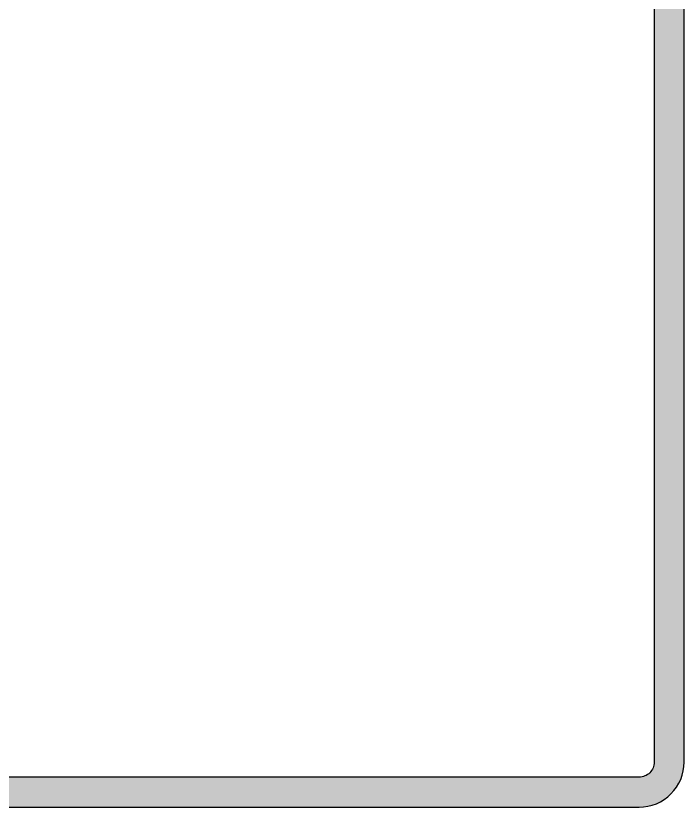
# Model space of a CAD drawing. Header units: millimetres. Extents: x 809 to 8159, y 33 to 4533.
# Drawn here: x 4977.3 to 4981.76, y 1264.48 to 1269.76 of the extents above; entities that cross this region are included whole.
import ezdxf

# ---------------------------------------------------------------- set-up
doc = ezdxf.new("R2010")
doc.units = ezdxf.units.MM
doc.layers.add('GORUNUS-TARAMA', color=11, linetype='Continuous')

# ---------------------------------------------------------------- blocks, each defined once
blk = doc.blocks.new('ajsdfxcvzx')
h = blk.add_hatch(color=256)
edge = h.paths.add_edge_path()
edge.add_line((36930.31109530686, -7326.58910837728), (36930.31109530686, -7326.789108377277))
edge.add_line((36930.31109530686, -7326.789108377277), (36937.41109530687, -7326.789108377277))
edge.add_arc((36937.41109530687, -7326.489108377278), 0.2999999999992724, 270, 360.0000000006948)
edge.add_line((36937.71109530686, -7326.489108377275), (36937.71109530686, -7319.389108377283))
edge.add_line((36937.71109530686, -7319.389108377283), (36937.51109530687, -7319.389108377283))
edge.add_line((36937.51109530687, -7319.389108377283), (36937.51109530687, -7326.489108377275))
edge.add_arc((36937.41109530686, -7326.489108377278), 0.1000000000058208, -89.99999999583122, 2.084391326206969e-09, ccw=False)
edge.add_line((36937.41109530687, -7326.58910837728), (36930.31109530686, -7326.58910837728))
at = {"elevation": -1.1777983182711e-10}
blk.add_lwpolyline([(36930.31109530686, -7326.58910837728), (36930.31109530686, -7326.789108377277), (36937.41109530687, -7326.789108377277, 0.4142135623730951), (36937.71109530686, -7326.489108377275), (36937.71109530686, -7319.389108377283), (36937.51109530687, -7319.389108377283), (36937.51109530687, -7326.489108377275, -0.4142135623730956), (36937.41109530687, -7326.58910837728)], format="xyb", close=True, dxfattribs=at)

msp = doc.modelspace()

# ---------------------------------------------------------------- block references
at = {"layer": 'GORUNUS-TARAMA'}
msp.add_blockref('ajsdfxcvzx', (-31955.95567726321, 8591.274052643628), dxfattribs=at)

doc.saveas('drawing.dxf')
